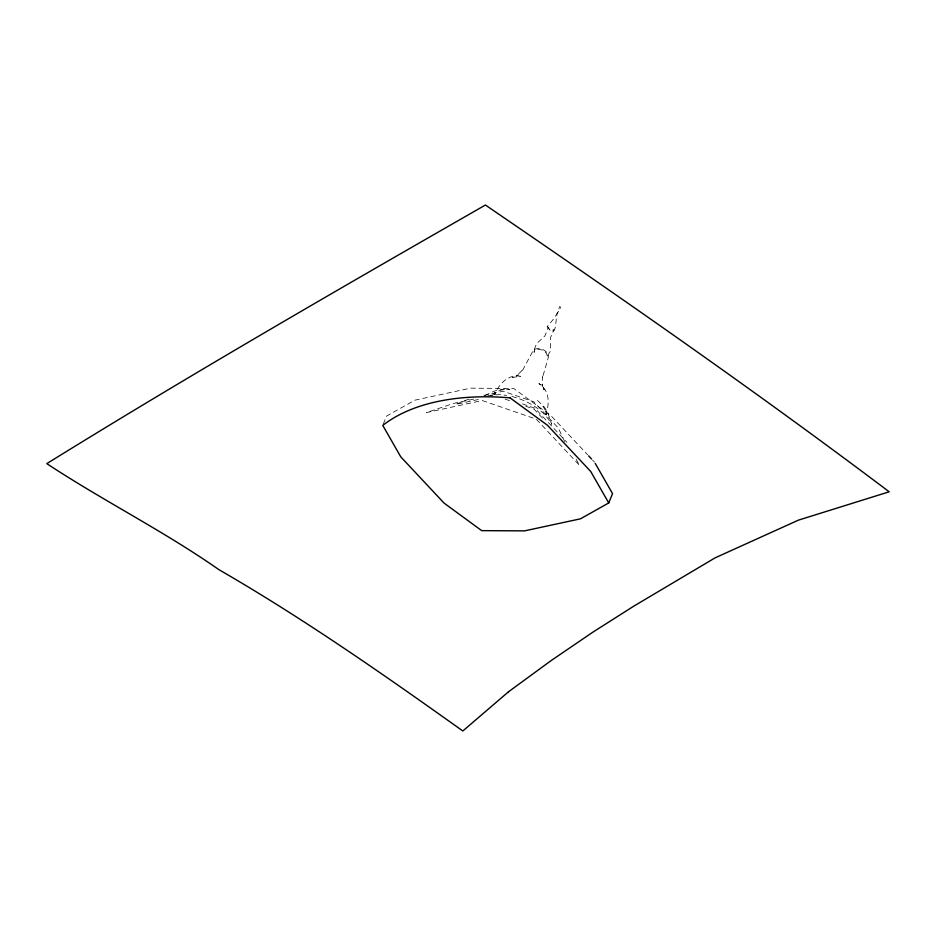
<?xml version="1.0" encoding="UTF-8"?>
<svg xmlns="http://www.w3.org/2000/svg" width="936" height="936" viewBox="0 0 936 936"><rect width="100%" height="100%" fill="white"/><g stroke="black" fill="none" stroke-linecap="round" stroke-linejoin="round"><path stroke-width="0.7" stroke-dasharray="4.68 3.51" d="M383.292 424.055L386.556 416.075L414.788 400.198L470.679 388.147L513.852 388.545L551.21 415.912L587.632 454.802M484.965 395.741C492.406 391.131 500.959 388.218 509.792 389.364L503.229 389.598L497.718 391.096L493.623 393.752L496.665 391.26L494.43 394.664C498.888 384.263 508.026 373.838 520.545 376.295L512.437 377.454L518.439 374.821L516.415 376.132L523.399 369.053L522.534 370.375L533.029 350.836C537.241 345.524 548.812 350.251 548.473 356.92L542.33 378.167L542.517 376.588L542.541 386.428L541.862 384.041L544.237 389.984L542.108 386.673M468.784 399.122L455.61 404.41L481.256 398.876M487.761 395.589L500.058 394.512L506.598 395.472M483.83 395.39L503.135 391.225L533.754 401.778L558.324 428.021L564.911 442.084M473.721 399.064L453.784 403.357L426.395 412.589L482.274 400.538L536.234 419.141L579.548 465.391L576.038 458.991M490.803 395.378L495.074 394.454L497.812 395.401M511.863 396.466C527.752 400.69 543.617 409.512 551.725 424.359L547.654 412.308L544.05 406.739L537.147 400.14L538.656 401.415M522.557 403.931L534.924 408.19L566.912 442.354M505.124 399.134L510.623 401.029M525.751 406.236L534 409.079L543.98 419.726M540.318 384.743L538.902 383.526C549.725 390.3 549.841 404.13 545.559 414.8L546.051 410.705L546.472 414.566L545.091 409.757L541.921 404.832M592.558 460.056L594.524 462.162M534.397 349.21L534.128 352.357L534.257 351.316C537.802 346.858 547.525 350.825 547.244 356.429L546.683 357.295L550.696 350.579L550.345 338.036L554.007 329.39L552.766 330.186L550.614 329.87L548.8 328.63L548.391 327.179L544.916 335.895L536.527 343.758L534.397 349.21M547.186 326.699C556.897 340.201 555.13 321.165 557.014 315.139C555.516 314.051 563.261 306.47 559.564 306.645C557.388 315.596 552.451 320.206 547.186 326.699"/><path stroke-width="1.4" d="M510.05 397.847A231.941 130.034 22.2 0 0 382.765 425.389L400.772 456.85L444.073 503.1L481.701 530.642L524.616 530.864L580.507 518.813L608.739 502.936L612.542 493.623L595.237 463.414M510.05 397.858L547.408 425.225L590.721 471.475L608.739 502.936M588.615 455.855L591.564 459.003M508.505 691.786L462.829 730.969C383.409 674.4 303.428 618.462 218.919 569.661C163.636 530.981 103.1 500.76 46.8 463.624C191.084 374.248 338.153 289.435 485.398 205.031C621.738 298.116 757.318 392.453 889.2 491.798L798.455 520.124L715.092 557.856L633.801 606.142L592.862 632.163L551.257 660.5L508.505 691.786"/></g></svg>
